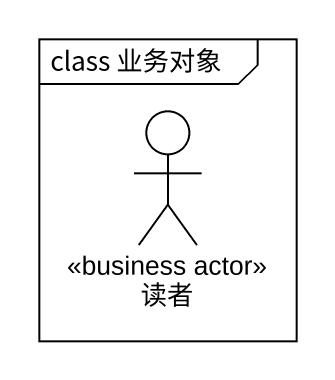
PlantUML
@startuml
mainframe class 业务对象
actor 读者 <<business actor>>
@enduml
